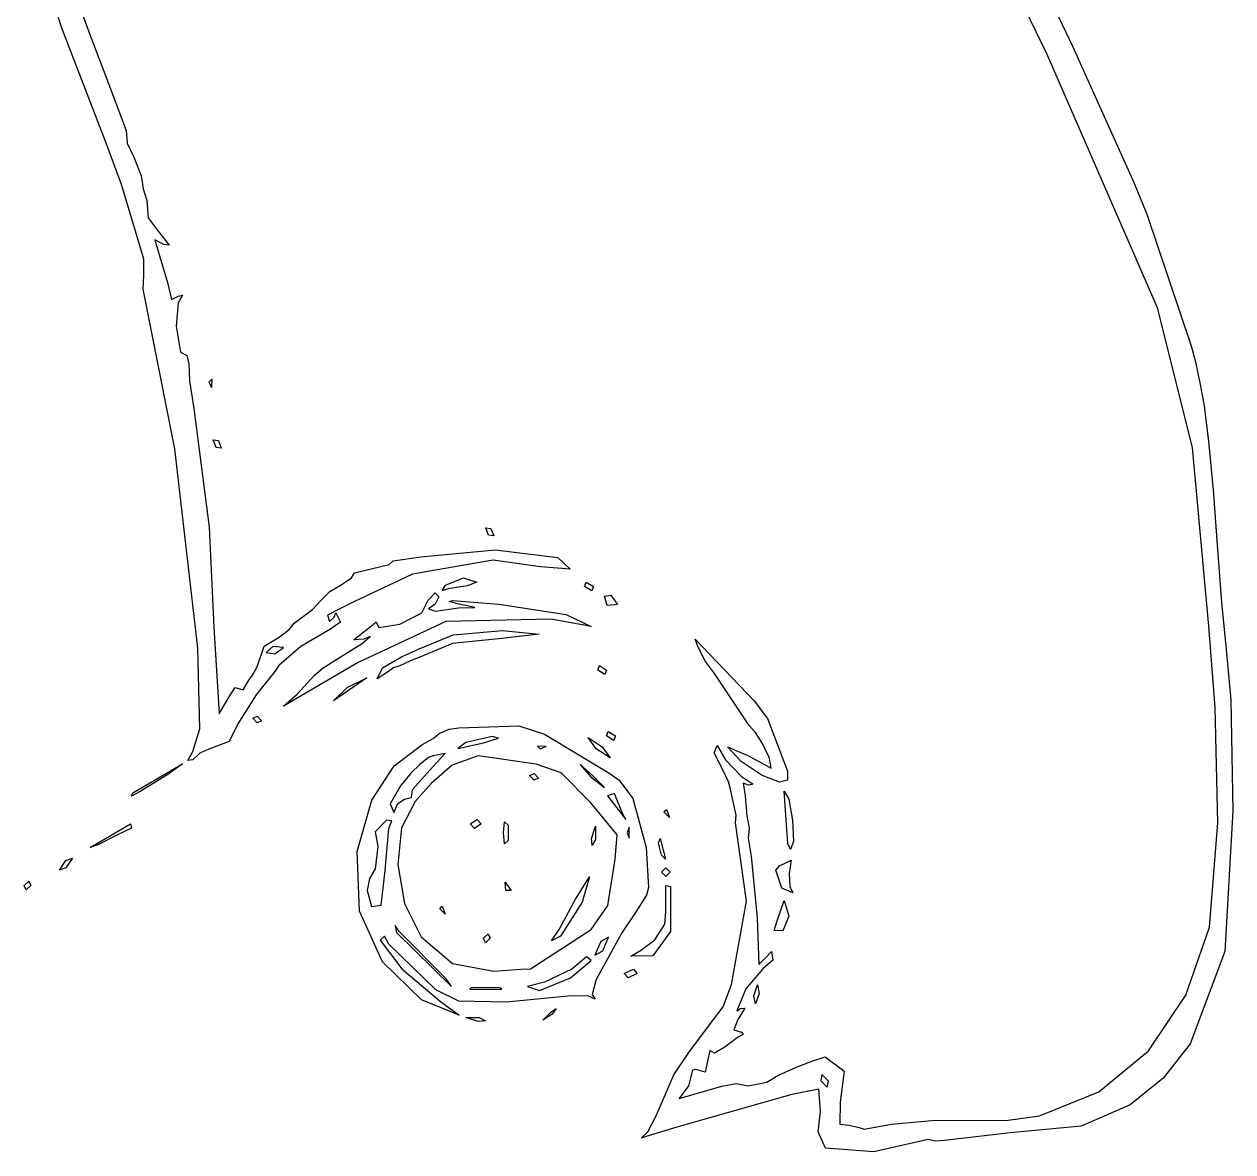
# Model space of a CAD drawing. Extents: x -2 to 136, y 0 to 93.
# Drawn here: x 114.3 to 133.28, y 41.51 to 59.22 of the extents above; entities that cross this region are included whole.
import ezdxf

# ---------------------------------------------------------------- set-up
doc = ezdxf.new("R2010")
doc.units = 0

msp = doc.modelspace()

# ---------------------------------------------------------------- linework, layer by layer
at = {"layer": 'Image'}
for p, q in [((130.361528, 58.737712), (129.200165, 61.153249)), ((115.09755, 59.685316), (115.349623, 59.014307)), ((114.893821, 59.151572), (114.756547, 59.57599)), ((130.494976, 59.427876), (130.762054, 58.868892)), ((115.57495, 57.391672), (114.893821, 59.151572)), ((115.349623, 59.014307), (115.582713, 58.393172)), ((130.762054, 58.868892), (131.732275, 56.717541)), ((132.096023, 54.763199), (130.361528, 58.737712)), ((115.582713, 58.393172), (115.9007, 57.544919)), ((115.9007, 57.544919), (115.917818, 57.35)), ((115.826675, 56.696718), (115.57495, 57.391672)), ((115.917818, 57.35), (116.027734, 57.11476)), ((116.027734, 57.11476), (116.1373, 56.835069)), ((116.1373, 56.835069), (116.16728, 56.62962)), ((115.991399, 56.161705), (115.826675, 56.696718)), ((116.16728, 56.62962), (116.229309, 56.448566)), ((131.732275, 56.717541), (131.927704, 56.234412)), ((116.229309, 56.448566), (116.245884, 56.176657)), ((116.245884, 56.176657), (116.405828, 55.964697)), ((131.927704, 56.234412), (132.624348, 54.163759)), ((116.177768, 55.52623), (115.991399, 56.161705)), ((116.495548, 55.756734), (116.353268, 55.828575)), ((116.353268, 55.828575), (116.414964, 55.615262)), ((116.405828, 55.964697), (116.578368, 55.744299)), ((116.414964, 55.615262), (116.552278, 55.157639)), ((116.578368, 55.744299), (116.495548, 55.756734)), ((116.181552, 55.276331), (116.177768, 55.52623)), ((116.168428, 55.053896), (116.181552, 55.276331)), ((116.666354, 52.546185), (116.168428, 55.053896)), ((116.552278, 55.157639), (116.612685, 54.894472)), ((116.612685, 54.894472), (116.719097, 54.944359)), ((116.719097, 54.944359), (116.784359, 54.963673)), ((116.784359, 54.963673), (116.721396, 54.841912)), ((116.721396, 54.841912), (116.689951, 54.475491)), ((132.647841, 52.567907), (132.096023, 54.763199)), ((116.689951, 54.475491), (116.755523, 54.065751)), ((132.624348, 54.163759), (132.690422, 53.911929)), ((116.755523, 54.065751), (116.856715, 54.012048)), ((116.856715, 54.012048), (116.885208, 53.882296)), ((132.690422, 53.911929), (132.764572, 53.558552)), ((116.885208, 53.882296), (116.898887, 53.617713)), ((116.898887, 53.617713), (116.966265, 53.182421)), ((117.241233, 53.512092), (117.204985, 53.602685)), ((117.204985, 53.602685), (117.204991, 53.602685)), ((117.204991, 53.602685), (117.246684, 53.644383)), ((117.246684, 53.644383), (117.241233, 53.512092)), ((132.764572, 53.558552), (132.827799, 53.222849)), ((116.966265, 53.182421), (117.205901, 51.31899)), ((132.827799, 53.222849), (132.898853, 52.663362)), ((117.314565, 52.571764), (117.268554, 52.68908)), ((117.268554, 52.68908), (117.350225, 52.678761)), ((117.314565, 52.571737), (117.314565, 52.571764)), ((117.396236, 52.561418), (117.314565, 52.571737)), ((117.350225, 52.678761), (117.396236, 52.561418)), ((132.898853, 52.663362), (132.970073, 51.905094)), ((117.026916, 49.420263), (116.666354, 52.546185)), ((132.902584, 49.765596), (132.647841, 52.567907)), ((132.970073, 51.905094), (133.036939, 50.966565)), ((117.205901, 51.31899), (117.276751, 49.748875)), ((121.593584, 51.192466), (121.547573, 51.309782)), ((121.547573, 51.309782), (121.629244, 51.299463)), ((121.629244, 51.299463), (121.675255, 51.182121)), ((121.593584, 51.192439), (121.593584, 51.192466)), ((121.675255, 51.182121), (121.593584, 51.192439)), ((120.529558, 50.853032), (121.695686, 50.96209)), ((121.695686, 50.96209), (122.678149, 50.840862)), ((133.036939, 50.966565), (133.10133, 50.138367)), ((119.490236, 50.599932), (120.032168, 50.734817)), ((120.032168, 50.734817), (120.09715, 50.79022)), ((120.09715, 50.79022), (120.529558, 50.853032)), ((121.665418, 50.798978), (120.396966, 50.582863)), ((122.409254, 50.697907), (121.665418, 50.798978)), ((122.876305, 50.660373), (122.409254, 50.697907)), ((122.678149, 50.840862), (122.876305, 50.660373)), ((119.275704, 50.412555), (119.443051, 50.5245)), ((119.443051, 50.5245), (119.490236, 50.599932)), ((120.396966, 50.582863), (119.479523, 50.148765)), ((120.917619, 50.408956), (121.201475, 50.522515)), ((121.201475, 50.522515), (121.409537, 50.457163)), ((118.965491, 50.170408), (119.102482, 50.310135)), ((119.102482, 50.310135), (119.275704, 50.412555)), ((120.861568, 50.32129), (120.917619, 50.408956)), ((120.960934, 50.349293), (120.861568, 50.32129)), ((120.917619, 50.408956), (120.917619, 50.408956)), ((121.254251, 50.397473), (120.960934, 50.349293)), ((121.409537, 50.457163), (121.254251, 50.397473)), ((123.212112, 50.318257), (123.10044, 50.38726)), ((123.10044, 50.38726), (123.100442, 50.38726)), ((123.100442, 50.38726), (123.126795, 50.45629)), ((123.126795, 50.45629), (123.238465, 50.38726)), ((123.238465, 50.38726), (123.212112, 50.318257)), ((118.83048, 50.027507), (118.965491, 50.170408)), ((119.479523, 50.148765), (119.270011, 50.042271)), ((120.545121, 49.97459), (120.645141, 50.172816)), ((120.645141, 50.172816), (120.752945, 50.285346)), ((120.751715, 50.110692), (120.650359, 50.034307)), ((120.810117, 50.222637), (120.751715, 50.110692)), ((120.752945, 50.285346), (120.810117, 50.222637)), ((120.976507, 50.152477), (121.032138, 50.166416)), ((121.133471, 50.110586), (120.976507, 50.152477)), ((121.032138, 50.166416), (121.75462, 50.110586)), ((121.37503, 50.05976), (121.133471, 50.110586)), ((121.75462, 50.110586), (122.809253, 49.948668)), ((123.411015, 50.233829), (123.514541, 50.248381)), ((123.457026, 50.087356), (123.411015, 50.233829)), ((123.514541, 50.248381), (123.618064, 50.101908)), ((133.10133, 50.138367), (133.174964, 49.398778)), ((118.537851, 49.813036), (118.83048, 50.027507)), ((119.270011, 50.042271), (119.062961, 49.938739)), ((119.062961, 49.938739), (119.093092, 49.835208)), ((119.166485, 49.904238), (119.196922, 49.973241)), ((119.196922, 49.973241), (119.270011, 49.827165)), ((120.201237, 49.794436), (120.545121, 49.97459)), ((120.650359, 50.034307), (120.759526, 49.999779)), ((120.759526, 49.999779), (121.121861, 50.050764)), ((121.121861, 50.050764), (121.37503, 50.05976)), ((122.809253, 49.948668), (123.203963, 49.759326)), ((123.618064, 50.101908), (123.457026, 50.087356)), ((123.457026, 50.087356), (123.457026, 50.087356)), ((117.276751, 49.748875), (117.361338, 48.385796)), ((118.465946, 49.719109), (118.537851, 49.813036)), ((119.093092, 49.835208), (119.166485, 49.904238)), ((119.270011, 49.827165), (119.101347, 49.713341)), ((120.923776, 49.837536), (119.546092, 49.196346)), ((119.615112, 49.662091), (119.753142, 49.770279)), ((119.753142, 49.770279), (119.829543, 49.834626)), ((119.829543, 49.834626), (119.870654, 49.742657)), ((119.870654, 49.742657), (120.201237, 49.794436)), ((122.573872, 49.874922), (120.923776, 49.837536)), ((123.203963, 49.759326), (122.573872, 49.874922)), ((133.000635, 48.488772), (132.902584, 49.765596)), ((118.067884, 49.450223), (118.306222, 49.593564)), ((118.306222, 49.593564), (118.465946, 49.719109)), ((119.101347, 49.713341), (118.646523, 49.445319)), ((119.477079, 49.551496), (119.615112, 49.662091)), ((119.632365, 49.559962), (119.477079, 49.551496)), ((119.615114, 49.49633), (119.734336, 49.600447)), ((119.734336, 49.600447), (119.632365, 49.559962)), ((120.501674, 49.40788), (121.036844, 49.62593)), ((121.802803, 49.568879), (121.028224, 49.493347)), ((121.036844, 49.62593), (121.810317, 49.696461)), ((122.388861, 49.639258), (121.802803, 49.568879)), ((121.810317, 49.696461), (122.388861, 49.639258)), ((124.884171, 49.432169), (124.834768, 49.558375)), ((124.834768, 49.558375), (125.760941, 48.592144)), ((117.061547, 48.151693), (117.026916, 49.420263)), ((117.959714, 49.127713), (118.067884, 49.450223)), ((118.205921, 49.447382), (118.099808, 49.350535)), ((118.099808, 49.350535), (118.234785, 49.331257)), ((118.37282, 49.428332), (118.205921, 49.447382)), ((118.234785, 49.331257), (118.37282, 49.428332)), ((118.646523, 49.445319), (118.297562, 49.145043)), ((118.37282, 49.428332), (118.37282, 49.428332)), ((118.994651, 49.109457), (119.615114, 49.49633)), ((120.225605, 49.282018), (120.501674, 49.40788)), ((121.028224, 49.493347), (120.575916, 49.302602)), ((124.998394, 49.20722), (124.884171, 49.432169)), ((133.174964, 49.398778), (133.24847, 48.605082)), ((119.546092, 49.196346), (118.373013, 48.507054)), ((119.92569, 49.11197), (120.225605, 49.282018)), ((120.355685, 49.213359), (120.201065, 49.143218)), ((120.575916, 49.302602), (120.355685, 49.213359)), ((125.138044, 49.021245), (124.998394, 49.20722)), ((117.820665, 48.907474), (117.889678, 49.006931)), ((117.889678, 49.006931), (117.959714, 49.127713)), ((118.234763, 49.050323), (117.941441, 48.68533)), ((118.297562, 49.145043), (118.234763, 49.050323)), ((118.585942, 48.695781), (118.861682, 48.993252)), ((118.861682, 48.993252), (118.994651, 49.109457)), ((119.841592, 48.93978), (119.925695, 49.11197)), ((120.004109, 49.040427), (119.841592, 48.93978)), ((119.925695, 49.11197), (119.92569, 49.11197)), ((120.100698, 49.108319), (120.004109, 49.040427)), ((120.201065, 49.143218), (120.100698, 49.108319)), ((123.419162, 49.006349), (123.307489, 49.075379)), ((123.307489, 49.075379), (123.307492, 49.075379)), ((123.307492, 49.075379), (123.333844, 49.144382)), ((123.333844, 49.144382), (123.445514, 49.075379)), ((123.445514, 49.075379), (123.419162, 49.006349)), ((125.686667, 48.20416), (125.138044, 49.021245)), ((117.50788, 48.639822), (117.611369, 48.80352)), ((117.611369, 48.80352), (117.740993, 48.762271)), ((117.740993, 48.762271), (117.820665, 48.907474)), ((119.683276, 48.954596), (119.157986, 48.59225)), ((119.157986, 48.59225), (119.373555, 48.799313)), ((119.373555, 48.799313), (119.683276, 48.954596)), ((119.373555, 48.799313), (119.373555, 48.799313)), ((117.361338, 48.385796), (117.50788, 48.639822)), ((117.941441, 48.68533), (117.655073, 48.22911)), ((118.373016, 48.506737), (118.585942, 48.695781)), ((125.760941, 48.592144), (125.973213, 48.315311)), ((133.24847, 48.605082), (133.279053, 46.866904)), ((118.373013, 48.507054), (118.373016, 48.506737)), ((133.044659, 46.677678), (133.000635, 48.488772)), ((117.655073, 48.22911), (117.521988, 47.95485)), ((117.889702, 48.320497), (117.958721, 48.35095)), ((117.958721, 48.247419), (117.889702, 48.320497)), ((117.889702, 48.320497), (117.889702, 48.320497)), ((117.958721, 48.35095), (118.027735, 48.277846)), ((118.027735, 48.277846), (117.958721, 48.247419)), ((125.973213, 48.315311), (126.287053, 47.487881)), ((116.94993, 47.795776), (117.061547, 48.151693)), ((120.721367, 48.003024), (120.81625, 48.080811)), ((120.81625, 48.080811), (120.97325, 48.147089)), ((120.97325, 48.147089), (121.128121, 48.168256)), ((121.128121, 48.168256), (122.06647, 48.19781)), ((121.651096, 48.029429), (121.237, 47.937698)), ((121.750255, 48.008216), (121.651096, 48.029429)), ((122.06647, 48.19781), (122.471192, 48.07036)), ((122.471192, 48.07036), (123.497288, 47.453458)), ((123.281433, 47.840173), (123.157214, 48.016544)), ((123.157214, 48.016544), (123.378908, 47.871579)), ((123.557192, 47.971353), (123.445519, 48.040356)), ((123.445519, 48.040356), (123.445525, 48.040356)), ((123.445525, 48.040356), (123.471877, 48.109386)), ((123.471877, 48.109386), (123.583544, 48.040356)), ((123.583544, 48.040356), (123.557192, 47.971353)), ((125.785896, 48.094569), (125.686667, 48.20416)), ((125.895605, 47.921241), (125.785896, 48.094569)), ((117.201945, 47.833743), (117.061483, 47.772096)), ((117.521988, 47.95485), (117.201945, 47.833743)), ((120.367858, 47.762676), (120.545362, 47.899095)), ((120.545362, 47.899095), (120.721367, 48.003024)), ((121.237, 47.937698), (121.111868, 47.842534)), ((121.111868, 47.842534), (121.513063, 47.93029)), ((121.513063, 47.930369), (121.750255, 48.008216)), ((121.513063, 47.93029), (121.513063, 47.930369)), ((122.495113, 47.873378), (122.36283, 47.878934)), ((122.36283, 47.878934), (122.404528, 47.837236)), ((122.404528, 47.837236), (122.495113, 47.873484)), ((122.495113, 47.873484), (122.495113, 47.873378)), ((123.503127, 47.695208), (123.281433, 47.840173)), ((123.281433, 47.840173), (123.281433, 47.840173)), ((123.378908, 47.871579), (123.503127, 47.695208)), ((125.136435, 47.777176), (125.18297, 47.891181)), ((125.18297, 47.891181), (125.311356, 47.665601)), ((125.561337, 47.639963), (125.343474, 47.867425)), ((125.343474, 47.867425), (125.662484, 47.733758)), ((126.003629, 47.689969), (125.895605, 47.921241)), ((116.871891, 47.657677), (116.950046, 47.796622)), ((116.949253, 47.6674), (116.871891, 47.657677)), ((117.061483, 47.772096), (116.949253, 47.6674)), ((116.950046, 47.796622), (116.94993, 47.795776)), ((120.11076, 47.572891), (120.367858, 47.762676)), ((120.650359, 47.702484), (120.512323, 47.590221)), ((120.722397, 47.726296), (120.650359, 47.702484)), ((120.719372, 47.55318), (120.912193, 47.767465)), ((120.912193, 47.767465), (120.722397, 47.726296)), ((121.429771, 47.72958), (121.021968, 47.581796)), ((122.33965, 47.595143), (121.429771, 47.72958)), ((125.270314, 47.508465), (125.136435, 47.777176)), ((125.311356, 47.665601), (125.561244, 47.406786)), ((125.889163, 47.418877), (125.561337, 47.639963)), ((125.662484, 47.733758), (126.029789, 47.535175)), ((126.029789, 47.535175), (126.003629, 47.689969)), ((116.007816, 47.149717), (116.785441, 47.60263)), ((116.785441, 47.60263), (116.555175, 47.434752)), ((119.760196, 47.031293), (120.11076, 47.572891)), ((120.37429, 47.455469), (120.210378, 47.257138)), ((120.512323, 47.590221), (120.37429, 47.455469)), ((120.400172, 47.197368), (120.719372, 47.55318)), ((121.021968, 47.581796), (120.695706, 47.299683)), ((122.237735, 47.421655), (122.306754, 47.452083)), ((122.306754, 47.452083), (122.375771, 47.379005)), ((122.733193, 47.459755), (122.33965, 47.595143)), ((123.198724, 46.988321), (122.733193, 47.459755)), ((123.221219, 47.422793), (123.031428, 47.590115)), ((123.031428, 47.590115), (123.198743, 47.40033)), ((123.497288, 47.453458), (123.64552, 47.34871)), ((125.358584, 47.319156), (125.270314, 47.508465)), ((126.287053, 47.487881), (126.284114, 47.347569)), ((116.555175, 47.434752), (116.123825, 47.170328)), ((120.210378, 47.257138), (120.04588, 46.97498)), ((120.695706, 47.299683), (120.442759, 47.013377)), ((122.306754, 47.348551), (122.237735, 47.421655)), ((122.237735, 47.421655), (122.237735, 47.421655)), ((122.375771, 47.379005), (122.306754, 47.348551)), ((123.198743, 47.40033), (123.411015, 47.233008)), ((123.411015, 47.233008), (123.221219, 47.422793)), ((123.64552, 47.34871), (123.85603, 47.057007)), ((125.386622, 47.225547), (125.358584, 47.319156)), ((125.561244, 47.406786), (125.746148, 47.281056)), ((125.671879, 47.266769), (125.59137, 47.298323)), ((125.59137, 47.298323), (125.621913, 47.098044)), ((125.746148, 47.281056), (125.671879, 47.266769)), ((126.159718, 47.315346), (125.889163, 47.418877)), ((125.889163, 47.418877), (125.889163, 47.418877)), ((126.284114, 47.347569), (126.159718, 47.315346)), ((116.123825, 47.170328), (115.985356, 47.093503)), ((115.985356, 47.093503), (116.007816, 47.149691)), ((116.007816, 47.149691), (116.007816, 47.149717)), ((120.270767, 47.047535), (120.382921, 47.074655)), ((120.382921, 47.074655), (120.400172, 47.197368)), ((123.411015, 47.233008), (123.411015, 47.233008)), ((123.57011, 47.134765), (123.462622, 47.101087)), ((123.462622, 47.101087), (123.747837, 46.727416)), ((123.618064, 47.017293), (123.57011, 47.134765)), ((125.480406, 46.797928), (125.386622, 47.225547)), ((125.621913, 47.098044), (125.646625, 46.785915)), ((126.291303, 46.349406), (126.234076, 47.17353)), ((126.234076, 47.17353), (126.309704, 47.048144)), ((119.52845, 46.224603), (119.760196, 47.031293)), ((120.04588, 46.97498), (120.106855, 46.836371)), ((120.106855, 46.836371), (120.167241, 46.980543)), ((120.167241, 46.980543), (120.167243, 46.980437)), ((120.167243, 46.980437), (120.270767, 47.047535)), ((120.442759, 47.013377), (120.224094, 46.599009)), ((123.614183, 46.485905), (123.198724, 46.988321)), ((123.700884, 46.810231), (123.618064, 47.017293)), ((123.85603, 47.057007), (124.066683, 46.288658)), ((124.347173, 46.846584), (124.385808, 46.88524)), ((124.385808, 46.88524), (124.432932, 46.761468)), ((126.309704, 47.048144), (126.367399, 46.716251)), ((119.990968, 46.71633), (119.813628, 46.534112)), ((120.074224, 46.708575), (119.990968, 46.71633)), ((120.027837, 46.586817), (120.074224, 46.708575)), ((121.306014, 46.658386), (121.413612, 46.727416)), ((121.413612, 46.727416), (121.478559, 46.658386)), ((121.827835, 46.520353), (121.84149, 46.691602)), ((121.84149, 46.691602), (121.898185, 46.641136)), ((123.747837, 46.727416), (123.700884, 46.810231)), ((123.700884, 46.810231), (123.700884, 46.810231)), ((124.432932, 46.761468), (124.347173, 46.846584)), ((124.347173, 46.846584), (124.347173, 46.846584)), ((125.469479, 46.677145), (125.480406, 46.797928)), ((125.646625, 46.785915), (125.68482, 46.597876)), ((126.367399, 46.716251), (126.37957, 46.383908)), ((133.279053, 46.866904), (133.152659, 44.655387)), ((115.336095, 46.29141), (115.96784, 46.659974)), ((115.987258, 46.592287), (115.768099, 46.489715)), ((115.96784, 46.659974), (115.987258, 46.592287)), ((119.813628, 46.534112), (119.830482, 46.421982)), ((119.971624, 45.926232), (120.027837, 46.586817)), ((120.224094, 46.599009), (120.169796, 46.024455)), ((121.370961, 46.589383), (121.306014, 46.658386)), ((121.306014, 46.658386), (121.306014, 46.658386)), ((121.478559, 46.658386), (121.370961, 46.589383)), ((121.841487, 46.349119), (121.827835, 46.520353)), ((121.827835, 46.520353), (121.827835, 46.520353)), ((121.898185, 46.641136), (121.898185, 46.399598)), ((123.208815, 46.430025), (123.272982, 46.623885)), ((123.272982, 46.623885), (123.272982, 46.416849)), ((123.801807, 46.606634), (123.766996, 46.520353)), ((123.766996, 46.520353), (123.801807, 46.434099)), ((123.801807, 46.434099), (123.801807, 46.606634)), ((123.801807, 46.606634), (123.801807, 46.606634)), ((125.645024, 45.444493), (125.469479, 46.677145)), ((125.68482, 46.597876), (125.670771, 46.433703)), ((132.911357, 45.037974), (133.044659, 46.677678)), ((115.456872, 46.333346), (115.336095, 46.29141)), ((115.768099, 46.489715), (115.456872, 46.333346)), ((119.830482, 46.421982), (119.852231, 46.304692)), ((121.898185, 46.399598), (121.841487, 46.349119)), ((123.221211, 46.318867), (123.208815, 46.430078)), ((123.208815, 46.430078), (123.208815, 46.430025)), ((123.272982, 46.416849), (123.221211, 46.318867)), ((123.577991, 46.106308), (123.614183, 46.485905)), ((124.261993, 46.355095), (124.288161, 46.430819)), ((124.308227, 46.171236), (124.261993, 46.355095)), ((124.288161, 46.430819), (124.370774, 46.107842)), ((125.670771, 46.433703), (125.715824, 46.153694)), ((126.334483, 46.259541), (126.2913, 46.349406)), ((126.2913, 46.349406), (126.291303, 46.349406)), ((126.37957, 46.383908), (126.334483, 46.259541)), ((114.956509, 46.083077), (115.060032, 46.121098)), ((115.060032, 46.121098), (114.956509, 45.969677)), ((115.336095, 46.29141), (115.336095, 46.29141)), ((119.567701, 45.290757), (119.52845, 46.224603)), ((119.852231, 46.304692), (119.811292, 45.95277)), ((124.066683, 46.288658), (124.103942, 45.661147)), ((124.370774, 46.107842), (124.308219, 46.171236)), ((124.308219, 46.171236), (124.308227, 46.171236)), ((125.715824, 46.153694), (125.809529, 45.177674)), ((114.852983, 45.931656), (114.956509, 46.083077)), ((114.956509, 45.969677), (114.852983, 45.931656)), ((114.852983, 45.931656), (114.852983, 45.931656)), ((119.811292, 45.95277), (119.722617, 45.803704)), ((120.169796, 46.024455), (120.274642, 45.412313)), ((123.466873, 45.3775), (123.577991, 46.106308)), ((124.308227, 45.900674), (124.377248, 45.969677)), ((124.377248, 45.969677), (124.446262, 45.900674)), ((126.105446, 45.935281), (126.167877, 46.004311)), ((126.196569, 45.652071), (126.105446, 45.935281)), ((126.167877, 46.004311), (126.237994, 46.036802)), ((126.237994, 46.036802), (126.341923, 46.091947)), ((126.341923, 46.091947), (126.315094, 45.880433)), ((114.300851, 45.693717), (114.373939, 45.762747)), ((114.373939, 45.762747), (114.404374, 45.693717)), ((119.722617, 45.803704), (119.68715, 45.612569)), ((119.904068, 45.382832), (119.971624, 45.926232)), ((121.863871, 45.613892), (121.851224, 45.74277)), ((121.851224, 45.74277), (121.946974, 45.613601)), ((122.960348, 45.479643), (123.179142, 45.830189)), ((123.179142, 45.830189), (123.06076, 45.42879)), ((124.377248, 45.831644), (124.308227, 45.900674)), ((124.308227, 45.900674), (124.308227, 45.900674)), ((124.446262, 45.900674), (124.377248, 45.831644)), ((126.315094, 45.880433), (126.323508, 45.67763)), ((114.331286, 45.624714), (114.300851, 45.693717)), ((114.300851, 45.693717), (114.300851, 45.693717)), ((114.404374, 45.693717), (114.331286, 45.624714)), ((119.68715, 45.612569), (119.753131, 45.364787)), ((121.863858, 45.613601), (121.863871, 45.613892)), ((121.946974, 45.613601), (121.863858, 45.613601)), ((124.103942, 45.661147), (124.070726, 45.538724)), ((124.374348, 45.282026), (124.377259, 45.693796)), ((124.377259, 45.693796), (124.448882, 45.676598)), ((124.448882, 45.676598), (124.447377, 44.968558)), ((126.371813, 45.579602), (126.196561, 45.652071)), ((126.196561, 45.652071), (126.196569, 45.652071)), ((126.323508, 45.67763), (126.371813, 45.579602)), ((119.753131, 45.364787), (119.904055, 45.382779)), ((119.904055, 45.382779), (119.904068, 45.382832)), ((120.274642, 45.412313), (120.53341, 44.885178)), ((120.827336, 45.326846), (120.865973, 45.365475)), ((120.865973, 45.365475), (120.913098, 45.24173)), ((122.703597, 44.999425), (122.960348, 45.479643)), ((123.06076, 45.42879), (122.720776, 44.898407)), ((123.202465, 45.000562), (123.466873, 45.3775)), ((124.070726, 45.538724), (123.897586, 45.270887)), ((125.407124, 44.136275), (125.645024, 45.444493)), ((126.182215, 45.304753), (126.234732, 45.455963)), ((126.234732, 45.455963), (126.307309, 45.209801)), ((119.925604, 44.49212), (119.567701, 45.290757)), ((120.913098, 45.24173), (120.827336, 45.326846)), ((120.827336, 45.326846), (120.827336, 45.326846)), ((123.897586, 45.270887), (123.687081, 44.949524)), ((124.358738, 45.084858), (124.374348, 45.282026)), ((125.809529, 45.177674), (125.836212, 44.451367)), ((126.119157, 45.12444), (126.182215, 45.304753)), ((126.307309, 45.209801), (126.21293, 44.981301)), ((120.189823, 44.968389), (120.125329, 45.064982)), ((120.125329, 45.064982), (120.145275, 44.953572)), ((122.250655, 44.385248), (123.202465, 45.000562)), ((122.58282, 44.821651), (122.703597, 44.999425)), ((124.205672, 44.840992), (124.358738, 45.084858)), ((126.074895, 44.985402), (126.119157, 45.12444)), ((126.21293, 44.981301), (126.074895, 44.985534)), ((126.074895, 44.985534), (126.074895, 44.985402)), ((132.543021, 43.969488), (132.911357, 45.037974)), ((119.960194, 44.898486), (119.89118, 44.835171)), ((119.89118, 44.835171), (120.230064, 44.383055)), ((120.029213, 44.769925), (119.960194, 44.898486)), ((120.145275, 44.953572), (121.008567, 44.108547)), ((120.926425, 44.227318), (120.189823, 44.968389)), ((120.53341, 44.885178), (121.024871, 44.467216)), ((121.513063, 44.863958), (121.586157, 44.932988)), ((121.543498, 44.794955), (121.513063, 44.863958)), ((121.513063, 44.863958), (121.513063, 44.863958)), ((121.616587, 44.863958), (121.543498, 44.794955)), ((121.586157, 44.932988), (121.616587, 44.863958)), ((122.720776, 44.898407), (122.58282, 44.821651)), ((122.58282, 44.821651), (122.58282, 44.821651)), ((123.353876, 44.812206), (123.260838, 44.597073)), ((123.687081, 44.949524), (123.28057, 44.215253)), ((123.477587, 44.881235), (123.353876, 44.812206)), ((123.384554, 44.666076), (123.477587, 44.881235)), ((123.477587, 44.881235), (123.477587, 44.881235)), ((123.978673, 44.671024), (124.205672, 44.840992)), ((124.447377, 44.968558), (124.171948, 44.590538)), ((120.76618, 44.055525), (120.029213, 44.769925)), ((123.260838, 44.597073), (123.384554, 44.666076)), ((123.825114, 44.584744), (123.978673, 44.671024)), ((125.939685, 44.554899), (126.034539, 44.655401)), ((126.034539, 44.655401), (126.053654, 44.520397)), ((133.152659, 44.655387), (132.607284, 43.208333)), ((120.540366, 43.896325), (119.925604, 44.49212)), ((121.024871, 44.467216), (121.673713, 44.350006)), ((122.879883, 44.241341), (123.203966, 44.517407)), ((123.130486, 44.573208), (122.899145, 44.378977)), ((123.203966, 44.517407), (123.130486, 44.573208)), ((123.825124, 44.584717), (123.825114, 44.584744)), ((124.171948, 44.590538), (123.825124, 44.584717)), ((125.836212, 44.451367), (125.939685, 44.554899)), ((126.053654, 44.520397), (125.901328, 44.382364)), ((120.230064, 44.383055), (120.840152, 43.870634)), ((121.008567, 44.108547), (120.926425, 44.227451)), ((120.926425, 44.227451), (120.926425, 44.227318)), ((121.673713, 44.350006), (122.099705, 44.379216)), ((122.099705, 44.379163), (122.250655, 44.385248)), ((122.099705, 44.379216), (122.099705, 44.379163)), ((122.391677, 44.043529), (122.879883, 44.241341)), ((122.899145, 44.378977), (122.471867, 44.17382)), ((122.879883, 44.241341), (122.879883, 44.241341)), ((123.72159, 44.311879), (123.867773, 44.380882)), ((123.782463, 44.242849), (123.72159, 44.311879)), ((123.72159, 44.311879), (123.72159, 44.311879)), ((123.92864, 44.311879), (123.782463, 44.242849)), ((123.867773, 44.380882), (123.92864, 44.311879)), ((125.901328, 44.382364), (125.633314, 44.069944)), ((121.124615, 43.879088), (120.76618, 44.055525)), ((121.32327, 44.08574), (121.29663, 44.066055)), ((121.29663, 44.066055), (121.547573, 44.057879)), ((121.771873, 44.08574), (121.32327, 44.08574)), ((121.547573, 44.057879), (121.798513, 44.066025)), ((121.798513, 44.066025), (121.771873, 44.08574)), ((121.771873, 44.08574), (121.771873, 44.08574)), ((122.471867, 44.17382), (122.203231, 44.104817)), ((122.203231, 44.104817), (122.391677, 44.043529)), ((123.28057, 44.215253), (123.221462, 43.979642)), ((125.27446, 43.785968), (125.407124, 44.136275)), ((125.633314, 44.069944), (125.48881, 43.726178)), ((125.757573, 43.962762), (125.816622, 44.133206)), ((125.816622, 44.133206), (125.843083, 43.999248)), ((121.133474, 43.655343), (120.540366, 43.896325)), ((120.540366, 43.896325), (120.540366, 43.896325)), ((120.840152, 43.870634), (121.133474, 43.655343)), ((121.870446, 43.858305), (121.124615, 43.879088)), ((122.84163, 43.953184), (121.870446, 43.858305)), ((123.152205, 43.957946), (122.84163, 43.953184)), ((123.265852, 43.907567), (123.152205, 43.957946)), ((123.221462, 43.979642), (123.265852, 43.907567)), ((125.785731, 43.834519), (125.757573, 43.962762)), ((125.757573, 43.962762), (125.757573, 43.962762)), ((125.843083, 43.999248), (125.785731, 43.834519)), ((131.95454, 43.096355), (132.543021, 43.969488)), ((122.444784, 43.578746), (122.565567, 43.699528)), ((122.591628, 43.673335), (122.44479, 43.578614)), ((122.565567, 43.699528), (122.651836, 43.759714)), ((122.651836, 43.759714), (122.591628, 43.673335)), ((125.09535, 43.548954), (125.27446, 43.785968)), ((125.48881, 43.726178), (125.550542, 43.761229)), ((125.618505, 43.768902), (125.505494, 43.589568)), ((125.550542, 43.761229), (125.618505, 43.768902)), ((121.237, 43.621688), (121.444049, 43.621688)), ((121.237003, 43.621688), (121.237, 43.621688)), ((121.430873, 43.557527), (121.237003, 43.621688)), ((121.542034, 43.569922), (121.430873, 43.557527)), ((121.444049, 43.621688), (121.542034, 43.569922)), ((122.44479, 43.578614), (122.444784, 43.578746)), ((124.736327, 43.071064), (125.09535, 43.548954)), ((125.505494, 43.589568), (125.442844, 43.427815)), ((125.502033, 43.303686), (125.304077, 43.153006)), ((125.442844, 43.427815), (125.565977, 43.391236)), ((125.588811, 43.353269), (125.502033, 43.303686)), ((125.565977, 43.391236), (125.588811, 43.353269)), ((125.06463, 43.103899), (125.032927, 42.933111)), ((125.138636, 43.057941), (125.06463, 43.103899)), ((125.304077, 43.153006), (125.138636, 43.057941)), ((131.177258, 42.453365), (131.95454, 43.096355)), ((132.607284, 43.208333), (132.18443, 42.665301)), ((124.500287, 42.721259), (124.736327, 43.071064)), ((125.032927, 42.933111), (124.992876, 42.760814)), ((126.413405, 42.835109), (126.685873, 42.937185)), ((126.685873, 42.937185), (126.878868, 43.000523)), ((126.878868, 43.000523), (126.965389, 42.932952)), ((126.965389, 42.932952), (127.062671, 42.863949)), ((124.216583, 42.064247), (124.500287, 42.721259)), ((124.796673, 42.794998), (124.729588, 42.548989)), ((124.849791, 42.803465), (124.796673, 42.794998)), ((124.992876, 42.760814), (124.849791, 42.803465)), ((125.964648, 42.607383), (126.137336, 42.7102)), ((126.137336, 42.7102), (126.413405, 42.835109)), ((126.824604, 42.725969), (126.807353, 42.625057)), ((126.930853, 42.622437), (126.824604, 42.725969)), ((127.062671, 42.863949), (127.174198, 42.777668)), ((127.174198, 42.777668), (127.114076, 42.288772)), ((124.729588, 42.548989), (124.584324, 42.348038)), ((124.584324, 42.348038), (125.257233, 42.54428)), ((125.257233, 42.54428), (125.481536, 42.581692)), ((125.481536, 42.581692), (125.671332, 42.547587)), ((125.671332, 42.547587), (125.964648, 42.607383)), ((126.807353, 42.625057), (126.911527, 42.528454)), ((126.911527, 42.528454), (126.930853, 42.622411)), ((126.930853, 42.622411), (126.930853, 42.622437)), ((132.18443, 42.665301), (131.665745, 42.249534)), ((126.355903, 42.411036), (124.549775, 41.899729)), ((126.779501, 42.492792), (126.355903, 42.411036)), ((126.802704, 42.143225), (126.779501, 42.492792)), ((130.242522, 42.075306), (131.177258, 42.453365)), ((126.767715, 41.822983), (126.802704, 42.143225)), ((127.114076, 42.288772), (127.108157, 41.944123)), ((131.665745, 42.249534), (130.897769, 41.915392)), ((124.091374, 41.825196), (124.216583, 42.064247)), ((127.108157, 41.944123), (127.248183, 41.927748)), ((127.489758, 41.86737), (127.921113, 41.943967)), ((127.921113, 41.943967), (128.552762, 42.001964)), ((128.552762, 42.001964), (129.75168, 42.006726)), ((129.75168, 42.006726), (130.242522, 42.075306)), ((123.98983, 41.726844), (124.091374, 41.825196)), ((124.066662, 41.753547), (123.98983, 41.726844)), ((124.549775, 41.899729), (124.066662, 41.753547)), ((126.881, 41.569953), (126.767715, 41.822983)), ((127.248183, 41.927748), (127.413992, 41.89494)), ((127.413992, 41.89494), (127.489758, 41.86737)), ((129.78343, 41.809929), (128.754213, 41.686528)), ((130.897769, 41.915392), (129.78343, 41.809929)), ((126.881018, 41.56982), (126.881, 41.569953)), ((127.643779, 41.511116), (126.881018, 41.56982)), ((128.494284, 41.703752), (127.643779, 41.511116)), ((128.60384, 41.676209), (128.494284, 41.703752)), ((128.754213, 41.686528), (128.60384, 41.676209))]:
    msp.add_line(p, q, dxfattribs=at)

doc.saveas('drawing.dxf')
